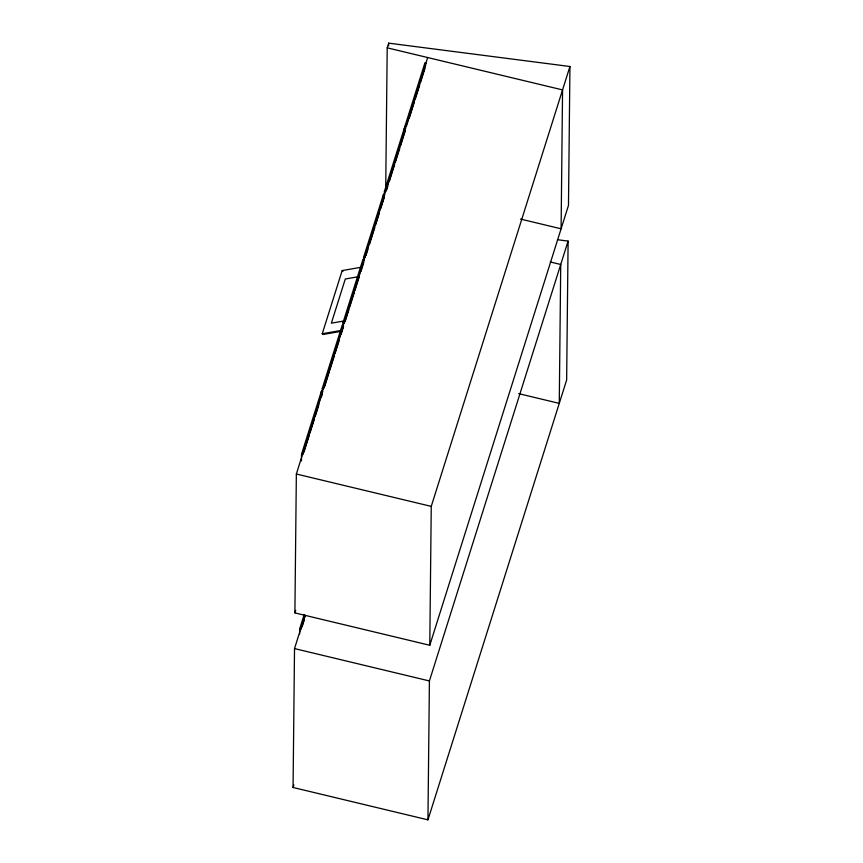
<?xml version="1.0" encoding="UTF-8"?>
<svg xmlns="http://www.w3.org/2000/svg" width="863" height="863" viewBox="0 0 863 863"><rect width="100%" height="100%" fill="white"/><g stroke="black" fill="none" stroke-linecap="round" stroke-linejoin="round"><path stroke-width="1.29" d="M557.444 239.709L568.102 241.09L566.646 379.979L427.951 819.85L293.064 787.488L294.52 648.588L305.06 615.168M385.739 186.721L387.207 47.832L388.674 43.15L569.936 66.505L568.48 205.405L429.785 645.276L294.898 612.903L296.354 474.014L427.67 57.541M299.644 634.154L299.698 628.793L304.078 614.898M301.457 460.918L301.532 454.218L321.446 391.047L322.794 391.371L302.881 454.542L301.532 454.218M321.424 393.722L321.446 391.047M322.244 391.112L322.277 388.426L342.19 325.254L343.539 325.578L323.625 388.749L322.277 388.426M342.967 325.383L342.999 322.697L362.913 259.526L364.262 259.849L344.348 323.021L342.999 322.697M363.539 260.151L363.56 257.465L383.485 194.294L384.833 194.617M383.452 196.969L383.485 194.294M384.391 194.002L384.423 191.327L404.337 128.156L405.686 128.479M388.652 45.825L388.674 43.15M404.294 132.168L404.337 128.156M404.898 128.975L404.92 126.3L424.844 63.128L426.193 63.452M424.812 65.804L424.844 63.128M427.951 819.85L429.407 680.95L568.102 241.09M429.785 645.276L431.252 506.376L569.936 66.505M340.151 331.5L323.086 334.488L322.244 333.744L342.169 270.572L360.54 267.357M384.434 195.879L364.92 257.789L363.56 257.465M405.286 129.741L385.772 191.651L384.423 191.327M425.793 64.714L406.268 126.624L404.92 126.3M303.992 452.072L309.202 435.535M310 432.989L314.412 419.008M315.211 416.462L318.825 405.017M321.23 397.39L322.428 393.571M324.65 386.559L329.051 372.568M329.86 370.022L334.272 356.041M335.071 353.496L339.483 339.504M341.079 334.423L343.086 328.059M345.297 321.047L348.911 309.601M349.709 307.055L354.121 293.064M354.92 290.529L359.332 276.538M360.939 271.446L363.744 262.546M365.955 255.534L367.962 249.17M369.569 244.089L374.779 227.552M375.578 225.016L379.191 213.571M380.788 208.479L384.402 197.034M386.613 190.022L387.821 186.203M389.418 181.111L394.628 164.585M395.437 162.039L399.839 148.058M400.648 145.513L405.06 131.521M409.278 118.145L414.488 101.618M415.286 99.072L419.698 85.081M420.497 82.546L424.909 68.555M294.898 612.903L295.707 610.335M305.027 616.484L301.047 629.116L299.698 628.793M302.158 626.646L304.164 620.292M293.064 787.488L293.873 784.909M358.221 276.743L345.286 278.997L331.36 323.172L344.283 320.917M322.244 333.744L341.931 330.302M387.207 47.832L562.557 89.903L561.101 228.803L520.508 219.062M550.249 261.964L560.723 264.488L559.267 403.377L518.663 393.636M296.354 474.014L431.252 506.376M294.52 648.588L429.407 680.95M342.169 270.572L343.01 271.316"/></g></svg>
